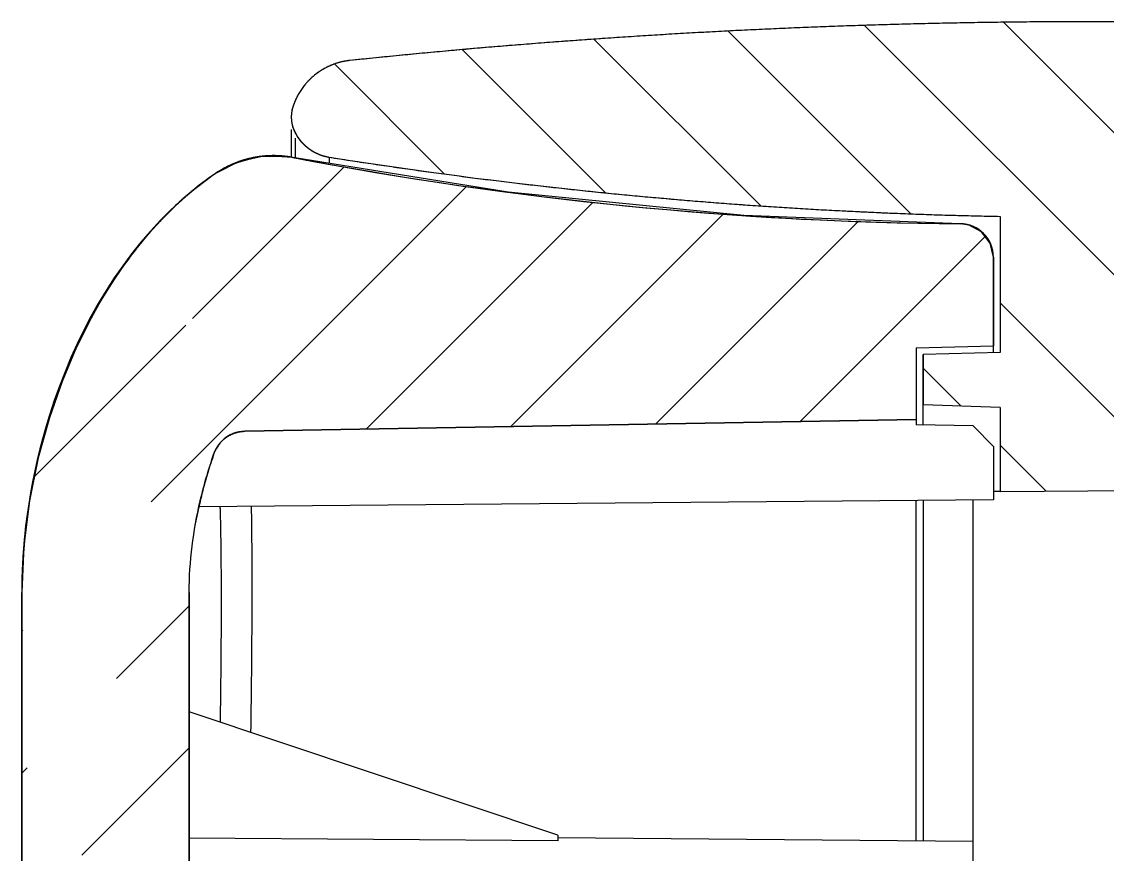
# Model space of a CAD drawing. Header units: millimetres. Extents: x 2741 to 3169, y 1046 to 1343.
# Drawn here: x 2886.44 to 2902.64, y 1306.76 to 1319.2 of the extents above; entities that cross this region are included whole.
import ezdxf

# ---------------------------------------------------------------- set-up
doc = ezdxf.new("R2010")
doc.units = ezdxf.units.MM

msp = doc.modelspace()

# ---------------------------------------------------------------- hatches: boundary and pattern name
at = {"linetype": 'Continuous'}
h = msp.add_hatch(dxfattribs=at)
h.set_pattern_fill('A', color=2, scale=1.5, angle=-45, style=0, pattern_type=0)
h.set_pattern_definition([(315, (2424.193408006936, 996.3432169363153), (1.0606601718, 1.0606601718), [])])
edge = h.paths.add_edge_path()
edge.add_arc((2902.437962071936, 1090.103004821915), 73.010627407, 91.0987279519, 98.990471674)
edge.add_line((2901.037965399536, 1163.100208355215), (2901.037965399536, 1165.130992855915))
edge.add_line((2899.887965399537, 1165.161107228015), (2901.037965399537, 1165.130992855915))
edge.add_line((2899.887965399537, 1165.161107228015), (2899.887965399537, 1167.206233679615))
edge.add_line((2900.637965399537, 1167.212778830215), (2899.887965399537, 1167.206233679615))
edge.add_line((2900.637965399537, 1171.869238992815), (2900.637965399537, 1167.212778830215))
edge.add_line((2900.637965399537, 1171.869238992815), (2900.937862597037, 1172.177092077315))
edge.add_line((2900.937862597037, 1172.177092077315), (2901.637965399537, 1172.195424914416))
edge.add_line((2901.637965399537, 1173.157023771515), (2901.637965399537, 1172.195424914416))
edge.add_line((2901.637965399537, 1173.157023771515), (2903.837965399537, 1173.195424914416))
edge.add_line((2903.837965399537, 1166.211905090215), (2903.837965399537, 1173.195424914416))
edge.add_line((2902.837965399537, 1166.194450008015), (2903.837965399537, 1166.211905090215))
edge.add_line((2902.837965399537, 1165.042404435915), (2902.837965399537, 1166.194450008015))
edge.add_line((2903.837965399537, 1165.016218488215), (2902.837965399537, 1165.042404435915))
edge.add_line((2903.837965399537, 1163.100208225715), (2903.837965399537, 1165.016218488215))
edge.add_arc((2902.437961944237, 1090.103003959315), 73.01062827, 81.009523217, 88.90126673719999)
edge.add_arc((2913.737965332037, 1161.525247634115), 0.7000000373, 27.6804318122, 81.0095208338)
edge.add_arc((2913.915078294437, 1161.618156884115), 0.4999993675, 342.5977328361, 387.68043035)
edge.add_arc((2913.437965270236, 1161.767695535715), 1.0000000743, 275.9748459524001, 342.5977459795)
edge.add_arc((2902.437965419836, 1266.869634729315), 106.6760031575, 269.9999999891, 275.9748408434)
edge.add_arc((2902.437968871737, 1266.869635037215), 106.6760034403, 264.0251572717, 270.0000003237)
edge.add_arc((2891.437965530037, 1161.767695876115), 1.0000000753, 197.3846588673, 264.0251521201)
edge.add_arc((2890.960839743736, 1161.618315436315), 0.4999823211, 152.2812083308, 197.3848154401)
edge.add_arc((2891.137965491237, 1161.525246853615), 0.7000000653, 98.9904755996, 152.2811092378)
edge = h.paths.add_edge_path()
edge.add_line((2903.837965399537, 1176.195424914415), (2903.837965399537, 1178.389568706615))
edge.add_line((2901.637965399537, 1176.233826057215), (2903.837965399537, 1176.195424914415))
edge.add_line((2901.637965399537, 1177.195424914415), (2901.637965399537, 1176.233826057215))
edge.add_line((2900.937862597037, 1177.213757751515), (2901.637965399537, 1177.195424914416))
edge.add_line((2900.637965399537, 1177.521610836015), (2900.937862597037, 1177.213757751515))
edge.add_line((2900.637965399537, 1178.445424914415), (2900.637965399537, 1177.521610836015))
edge.add_line((2900.637965399537, 1178.445424914415), (2903.837965399537, 1178.389568706615))
edge = h.paths.add_edge_path()
edge.add_line((2903.837965399537, 1316.288849585815), (2903.837965399537, 1314.372841334015))
edge.add_line((2902.837965399537, 1314.346655412415), (2903.837965399537, 1314.372841334015))
edge.add_line((2902.837965399537, 1314.346655412415), (2902.837965399537, 1313.194610985515))
edge.add_line((2903.837965399537, 1313.177155920615), (2902.837965399537, 1313.194610985515))
edge.add_line((2903.837965399537, 1313.177155920615), (2903.837965399537, 1312.204209144315))
edge.add_line((2901.037965399536, 1312.179773914415), (2903.837965399537, 1312.204209144315))
edge.add_line((2901.037965399536, 1313.435266712615), (2901.037965399536, 1312.179773914415))
edge.add_line((2901.037965399536, 1313.435266712615), (2899.887965399536, 1313.475425597615))
edge.add_line((2899.887965399537, 1314.228009959815), (2899.887965399537, 1313.475425597615))
edge.add_line((2901.037965399536, 1314.258123769615), (2899.887965399536, 1314.228009959815))
edge.add_line((2901.037965399536, 1316.288849585815), (2901.037965399536, 1314.258123769615))
edge.add_spline(control_points=[(2891.028576185637, 1317.172409835615), (2894.342099532137, 1316.648163938315), (2897.683843662837, 1316.353177679315), (2901.037965399536, 1316.288849585815)], knot_values=[0, 0, 0, 0, 1, 1, 1, 1], weights=[1, 0.9984196697, 0.9984196697, 1], degree=3, periodic=0)
edge.add_spline(control_points=[(2890.518071643637, 1317.538645703515), (2890.622779733036, 1317.339029944316), (2890.805934264236, 1317.207634917615), (2891.028576193937, 1317.172409834115)], knot_values=[0, 0, 0, 0, 1, 1, 1, 1], weights=[1, 0.9290962243, 0.9290962243, 1], degree=3, periodic=0)
edge.add_spline(control_points=[(2890.483740396337, 1317.920450663315), (2890.443471274536, 1317.791974811215), (2890.455529134136, 1317.657876881415), (2890.518071656337, 1317.538645678915)], knot_values=[0, 0, 0, 0, 1, 1, 1, 1], weights=[1, 0.9490700442, 0.9490700442, 1], degree=3, periodic=0)
edge.add_spline(control_points=[(2891.333873649236, 1318.615928671915), (2890.924948578936, 1318.573130452815), (2890.606713679837, 1318.312788466915), (2890.483740388836, 1317.920450640115)], knot_values=[0, 0, 0, 0, 1, 1, 1, 1], weights=[1, 0.8904672437000001, 0.8904672437000001, 1], degree=3, periodic=0)
edge.add_spline(control_points=[(2902.437965399537, 1319.195424914415), (2898.728203441136, 1319.195424914414), (2895.023483045635, 1319.002084333315), (2891.333873636437, 1318.615928670615)], knot_values=[0, 0, 0, 0, 1, 1, 1, 1], weights=[1, 0.9990940006, 0.9990940006, 1], degree=3, periodic=0)
edge.add_spline(control_points=[(2913.542057162636, 1318.615928670615), (2909.852447753436, 1319.002084333315), (2906.147727357936, 1319.195424914414), (2902.437965399537, 1319.195424914415)], knot_values=[0, 0, 0, 0, 1, 1, 1, 1], weights=[1, 0.9990940006, 0.9990940006, 1], degree=3, periodic=0)
edge.add_spline(control_points=[(2914.392190408337, 1317.920450646215), (2914.269217116536, 1318.312788466615), (2913.950982222235, 1318.573130449115), (2913.542057158137, 1318.615928671115)], knot_values=[0, 0, 0, 0, 1, 1, 1, 1], weights=[1, 0.8904672464, 0.8904672464, 1], degree=3, periodic=0)
edge.add_spline(control_points=[(2914.357859142737, 1317.538645679115), (2914.420401665036, 1317.657876881615), (2914.432459524736, 1317.791974811315), (2914.392190403037, 1317.920450663415)], knot_values=[0, 0, 0, 0, 1, 1, 1, 1], weights=[1, 0.9490700442, 0.9490700442, 1], degree=3, periodic=0)
edge.add_spline(control_points=[(2913.847354588137, 1317.172409831415), (2914.069996520736, 1317.207634909815), (2914.253151056337, 1317.339029933915), (2914.357859150037, 1317.538645693315)], knot_values=[0, 0, 0, 0, 1, 1, 1, 1], weights=[1, 0.9290962231000001, 0.9290962231000001, 1], degree=3, periodic=0)
edge.add_spline(control_points=[(2903.837965399537, 1316.288849585815), (2907.192087136837, 1316.353177679315), (2910.533831268036, 1316.648163938415), (2913.847354615037, 1317.172409835815)], knot_values=[0, 0, 0, 0, 1, 1, 1, 1], weights=[1, 0.9984196697, 0.9984196697, 1], degree=3, periodic=0)
h = msp.add_hatch(dxfattribs=at)
h.set_pattern_fill('DEFAULT__4', color=2, scale=1.5, angle=45, style=0, pattern_type=0)
h.set_pattern_definition([(45, (2422.072087663337, 996.3432169363153), (-1.0606601718, 1.0606601718), [])])
edge = h.paths.add_edge_path()
edge.add_line((2900.937965399537, 1163.711411197515), (2900.937965399537, 1165.033575306215))
edge.add_arc((2900.437965914236, 1163.711411692515), 0.4999994853, 270.5125514008, 359.9999432674001)
edge.add_arc((2900.943359383737, 1107.613083427215), 55.60059446819999, 90.5161999461, 100.842686784)
edge.add_arc((2890.195258453236, 1163.728938192615), 1.5353050246, 235.6138612951, 280.8461168296)
edge.add_spline(control_points=[(2886.437965399537, 1168.736681877015), (2886.437965399537, 1168.434730315715), (2886.473437721537, 1167.836677841115), (2886.616909978137, 1166.954837014215), (2886.843040093636, 1166.095031662815), (2887.150818234837, 1165.260474274115), (2887.546571997237, 1164.455073783715), (2888.032720263036, 1163.701007330115), (2888.624497826636, 1163.013190652115), (2889.080561887937, 1162.631379139115), (2889.328168263937, 1162.461927474915)], knot_values=[0, 0, 0, 0, 0.125, 0.25, 0.375, 0.5, 0.625, 0.75, 0.875, 1, 1, 1, 1], degree=3, periodic=0)
edge.add_line((2886.437965399537, 1168.736681877015), (2886.437965399537, 1179.248855273015))
edge.add_spline(control_points=[(2886.503976200637, 1182.715424181915), (2886.503976200637, 1182.501706115615), (2886.499084417937, 1182.097161915615), (2886.484898322837, 1181.569207876415), (2886.469829578637, 1181.089500357215), (2886.456482156736, 1180.634977829515), (2886.445940324937, 1180.177268546815), (2886.439373840336, 1179.713474369215), (2886.437965399537, 1179.403986129615), (2886.437965399537, 1179.248855273015)], knot_values=[0, 0, 0, 0, 0.1428571429, 0.2857142857, 0.4285714286, 0.5714285714, 0.7142857143000001, 0.8571428570999999, 1, 1, 1, 1], degree=3, periodic=0)
edge.add_line((2886.503976200637, 1186.225424914415), (2886.503976200637, 1182.715424181915))
edge.add_line((2889.976177941136, 1186.225424914415), (2886.503976200636, 1186.225424914415))
edge.add_line((2889.976177941136, 1182.715424181915), (2889.976177941136, 1186.225424914415))
edge.add_spline(control_points=[(2889.187875223937, 1179.665396958715), (2889.316766548036, 1179.836585572315), (2889.532654385237, 1180.204070382115), (2889.759248799136, 1180.829721176615), (2889.893432891136, 1181.465625937915), (2889.963049295337, 1182.104748154315), (2889.976177941136, 1182.513649760715), (2889.976177941136, 1182.715424181915)], knot_values=[0, 0, 0, 0, 0.2, 0.4, 0.6, 0.8, 1, 1, 1, 1], degree=3, periodic=0)
edge.add_spline(control_points=[(2888.952342512836, 1178.884355496415), (2888.959064505436, 1178.963285294415), (2888.977574586437, 1179.114709720615), (2889.024002032237, 1179.325260986315), (2889.090334875837, 1179.510099556115), (2889.151564729736, 1179.617236207315), (2889.187843758336, 1179.665420649915)], knot_values=[0, 0, 0, 0, 0.25, 0.5, 0.75, 1, 1, 1, 1], degree=3, periodic=0)
edge.add_line((2888.952342512836, 1178.884355496415), (2894.437965399537, 1177.048891754015))
edge.add_line((2894.437965399537, 1177.008258362515), (2894.437965399537, 1177.048891754015))
edge.add_line((2901.637965399537, 1176.945424914415), (2894.437965399537, 1177.008258362515))
edge.add_line((2901.637965399537, 1175.695424914415), (2901.637965399537, 1176.945424914415))
edge.add_line((2888.437965399537, 1175.580230259515), (2901.637965399536, 1175.695424914415))
edge.add_line((2888.437965399537, 1173.810619569215), (2888.437965399537, 1175.580230259515))
edge.add_line((2888.437965399537, 1173.810619569215), (2901.637965399536, 1173.695424914415))
edge.add_line((2901.637965399537, 1172.445424914415), (2901.637965399537, 1173.695424914415))
edge.add_line((2901.637965399537, 1172.445424914415), (2894.437965399537, 1172.382591466315))
edge.add_line((2894.437965399537, 1172.341958074815), (2894.437965399537, 1172.382591466315))
edge.add_line((2888.937965399537, 1170.501683817515), (2894.437965399537, 1172.341958074815))
edge.add_line((2888.937965399537, 1168.736681877015), (2888.937965399537, 1170.501683817515))
edge.add_spline(control_points=[(2889.310715272136, 1166.642518500715), (2889.270234197037, 1166.757530829515), (2889.196375752736, 1166.987721192415), (2889.105764799936, 1167.331507141315), (2889.033978880536, 1167.678113110115), (2888.980570228737, 1168.028700665515), (2888.946453762836, 1168.382239172315), (2888.937965399537, 1168.618374859715), (2888.937965399537, 1168.736681877015)], knot_values=[0, 0, 0, 0, 0.1666666667, 0.3333333333, 0.5, 0.6666666667, 0.8333333333, 1, 1, 1, 1], degree=3, periodic=0)
edge.add_arc((2889.782387639837, 1166.808545916115), 0.500039914, 199.3919325354, 269.0009164795999)
edge.add_line((2899.787965399536, 1166.133779188115), (2889.773668737436, 1166.308582032315))
edge.add_line((2899.787965399536, 1165.063689688415), (2899.787965399536, 1166.133779188115))
edge.add_line((2900.937965399537, 1165.033575306215), (2899.787965399536, 1165.063689688415))
edge = h.paths.add_edge_path()
edge.add_line((2886.753627706137, 1186.225424914415), (2886.503976200637, 1186.225424914415))
edge.add_line((2887.096186670637, 1186.225424914415), (2886.753627706137, 1186.225424914415))
edge.add_line((2887.096186670637, 1186.225424914415), (2887.548432590836, 1186.225424914415))
edge.add_line((2887.737965399537, 1186.225424914415), (2887.548432590836, 1186.225424914415))
edge.add_line((2890.237965399537, 1186.225424914415), (2887.737965399537, 1186.225424914415))
edge.add_line((2890.237965399537, 1186.225424914415), (2889.976177941136, 1186.225424914415))
edge.add_line((2889.976177941136, 1186.225424914415), (2886.503976200636, 1186.225424914415))
edge = h.paths.add_edge_path()
edge.add_line((2900.937965399537, 1315.677662498915), (2900.937965399537, 1314.355539456715))
edge.add_line((2899.787965399536, 1314.325425646915), (2900.937965399537, 1314.355539456715))
edge.add_line((2899.787965399536, 1314.325425646915), (2899.787965399536, 1313.255352322215))
edge.add_line((2889.770049073236, 1313.080488942315), (2899.787965399536, 1313.255352322215))
edge.add_spline(control_points=[(2889.307097081336, 1312.746455661615), (2889.378785981032, 1312.950289378515), (2889.554009442435, 1313.076718097715), (2889.770049399837, 1313.080488948115)], knot_values=[0, 0, 0, 0, 1, 1, 1, 1], weights=[1, 0.8806893679000001, 0.8806893679000001, 1], degree=3, periodic=0)
edge.add_spline(control_points=[(2888.937965399537, 1310.675426078715), (2888.937965437236, 1311.089976692115), (2889.019191732237, 1311.804906376715), (2889.226376429036, 1312.516941778215), (2889.307097032537, 1312.746455523115)], knot_values=[0, 0, 0, 0, 0.6676691881, 1, 1, 1, 1], degree=3, periodic=0)
edge.add_line((2888.937965399537, 1310.675425646915), (2888.937965399537, 1302.675425646915))
edge.add_spline(control_points=[(2889.187966701137, 1301.922802755915), (2889.161810333536, 1301.942996591115), (2889.114763594737, 1301.988545698315), (2889.039736494837, 1302.096734941415), (2888.977958898837, 1302.257350696915), (2888.943059574537, 1302.469365169315), (2888.937965408937, 1302.609337291015), (2888.937965399537, 1302.675425283115)], knot_values=[0, 0, 0, 0, 0.1250018717, 0.2500016698, 0.5000012661, 0.7500008624, 1, 1, 1, 1], degree=3, periodic=0)
edge.add_spline(control_points=[(2890.237965399537, 1299.785632733515), (2890.237965399539, 1300.637557377116), (2889.862301942438, 1301.402183145316), (2889.187965399537, 1301.922803760915)], knot_values=[0, 0, 0, 0, 1, 1, 1, 1], weights=[1, 0.9316849786, 0.9316849786, 1], degree=3, periodic=0)
edge.add_line((2890.237965399537, 1299.785632733515), (2890.237965399537, 1186.225424914415))
edge.add_line((2890.237965399537, 1186.225424914415), (2887.737965399537, 1186.225424914415))
edge.add_line((2887.737965399537, 1299.785632733515), (2887.737965399537, 1186.225424914415))
edge.add_spline(control_points=[(2887.737965399537, 1299.785632733515), (2887.737965399536, 1299.897982818916), (2887.660628704234, 1299.979478691315), (2887.548432590836, 1299.985358640515)], knot_values=[0, 0, 0, 0, 1, 1, 1, 1], weights=[1, 0.8169162473, 0.8169162473, 1], degree=3, periodic=0)
edge.add_line((2887.096186670637, 1300.009059844915), (2887.548432590836, 1299.985358640515))
edge.add_spline(control_points=[(2886.753627176637, 1300.196788832615), (2886.834693525835, 1300.083359565716), (2886.956957752435, 1300.016356502515), (2887.096186737537, 1300.009059841315)], knot_values=[0, 0, 0, 0, 1, 1, 1, 1], weights=[1, 0.9339323818, 0.9339323818, 1], degree=3, periodic=0)
edge.add_spline(control_points=[(2886.437965399537, 1302.175425647015), (2886.437965399537, 1301.183891883015), (2886.510093973537, 1300.537558183715), (2886.753617356937, 1300.196802572915)], knot_values=[0, 0, 0, 0, 1, 1, 1, 1], degree=3, periodic=0)
edge.add_line((2886.437965399537, 1310.675425646915), (2886.437965399537, 1302.175425646915))
edge.add_spline(control_points=[(2889.331324318136, 1316.929499995915), (2887.459349979636, 1315.655898148115), (2886.437964814736, 1312.932648859215), (2886.437965399537, 1310.675423708215)], knot_values=[0, 0, 0, 0, 1, 1, 1, 1], degree=3, periodic=0)
edge.add_spline(control_points=[(2890.483830900037, 1317.168000391415), (2890.077857946037, 1317.245779804415), (2889.673077915037, 1317.162013445015), (2889.331318666237, 1316.929496150415)], knot_values=[0, 0, 0, 0, 1, 1, 1, 1], weights=[1, 0.9490852195999999, 0.9490852195999999, 1], degree=3, periodic=0)
edge.add_arc((2900.943353630937, 1371.779515483315), 55.6041293103, 259.1576722178, 269.4838383883)
edge.add_spline(control_points=[(2900.937965399537, 1315.677661563915), (2900.937965943337, 1315.968482391515), (2900.733246413336, 1316.175041506015), (2900.442437217137, 1316.177642501415)], knot_values=[0, 0, 0, 0, 1, 1, 1, 1], weights=[1, 0.806840758, 0.806840758, 1], degree=3, periodic=0)

# ---------------------------------------------------------------- linework, layer by layer
at = {"color": 7, "linetype": 'Continuous'}
for p, q in [((2890.460852088536, 1317.585035690015), (2890.460853353837, 1317.527728677215)), ((2890.460853353837, 1317.527728677215), (2890.460852390237, 1317.169343902515)), ((2890.518104912537, 1317.454459283915), (2890.518068702237, 1317.162502676615)), ((2889.670611136537, 1317.104793992115), (2889.328409710236, 1316.929099133515)), ((2889.577455430936, 1317.066187336415), (2889.330655462436, 1316.929509929615)), ((2889.979650663837, 1317.180619507815), (2889.577455430936, 1317.066187336415)), ((2890.073476291836, 1317.192381556615), (2889.670611136537, 1317.104793992115)), ((2890.377175509337, 1317.184926497315), (2889.979650663837, 1317.180619507815)), ((2890.484267687737, 1317.169790018115), (2890.073476291836, 1317.192381556615)), ((2890.323029290237, 1317.190101864815), (2890.218592562537, 1317.195289037715)), ((2890.483910519037, 1317.168344326715), (2890.377175509337, 1317.184926497315)), ((2890.438583614837, 1317.175965421315), (2890.432791865736, 1317.176884461015)), ((2890.445025066237, 1317.174916628215), (2890.438583614837, 1317.175965421315)), ((2890.469395430437, 1317.170693564415), (2890.456948976537, 1317.172900895415)), ((2890.483964954737, 1317.167975083815), (2890.466665619037, 1317.171177686015)), ((2890.483901345437, 1317.168347069015), (2890.483541885137, 1317.168061897615)), ((2890.483542850437, 1317.167621048715), (2890.483606828036, 1317.167503394515)), ((2890.483680412437, 1317.168010744415), (2890.483578102437, 1317.168047278715)), ((2890.483590598737, 1317.168014441415), (2890.483660512336, 1317.167946332215)), ((2890.483613150337, 1317.167501980115), (2890.484092058037, 1317.167913904215)), ((2890.483636070137, 1317.168042671715), (2890.483813607137, 1317.168003336815)), ((2890.483660512336, 1317.167946332215), (2890.483775705336, 1317.167913974715)), ((2890.483702066537, 1317.168007924015), (2890.483675039437, 1317.167942251615)), ((2890.483778884837, 1317.167913360115), (2890.484197593436, 1317.167941507315)), ((2890.483901557737, 1317.167986644315), (2890.483831179637, 1317.168000338215)), ((2890.483846961336, 1317.168352478615), (2890.484563182436, 1317.169146291215)), ((2893.696548799036, 1316.649978024315), (2890.483903084737, 1317.168346735815)), ((2890.484105551737, 1317.167972300515), (2890.483904289937, 1317.168346494015)), ((2890.484198027837, 1317.167957688315), (2890.484007451436, 1317.167972036315)), ((2893.696553988837, 1316.651464972115), (2890.484267566836, 1317.169790027915)), ((2891.028576158536, 1317.081962000415), (2891.028576129736, 1317.080536740815)), ((2891.028576208636, 1317.171891830115), (2891.028576158536, 1317.081962000415)), ((2889.331318265937, 1316.929495878615), (2889.249877086536, 1316.873013239715)), ((2889.330770287836, 1316.929350087715), (2889.331356987137, 1316.929515442415)), ((2889.332228753936, 1316.929782109415), (2889.331365368037, 1316.929519661715)), ((2889.331628595236, 1316.929541503315), (2889.332378246137, 1316.929809982015)), ((2889.254594999737, 1316.876151462815), (2888.962756515837, 1316.651394974915)), ((2889.249877086536, 1316.873013239715), (2888.970238106637, 1316.657791224415)), ((2888.970238106637, 1316.657791224415), (2888.695262630837, 1316.412462492115)), ((2897.215858975936, 1316.300794157015), (2893.696548799036, 1316.649978024315)), ((2897.215864759336, 1316.302264241215), (2893.696553988837, 1316.651464972115)), ((2888.715640713637, 1316.432005806915), (2888.486737467137, 1316.201995302315)), ((2888.541102300037, 1316.259361734215), (2888.514541664437, 1316.231624204115)), ((2888.585847170536, 1316.305200715115), (2888.563143146836, 1316.282072514815)), ((2900.442438443336, 1316.177987327615), (2897.215858975936, 1316.300794157015)), ((2900.442438763237, 1316.179451766915), (2897.215864759336, 1316.302264241215)), ((2901.037965399536, 1316.288849585815), (2901.037965399536, 1314.258123769615)), ((2901.037965399536, 1316.288849585815), (2901.037965399536, 1314.258123769615)), ((2888.486737467137, 1316.201995302315), (2888.289806278537, 1315.981284407815)), ((2888.499016069937, 1316.215279466015), (2888.464399018937, 1316.178336013715)), ((2888.519736378436, 1316.237100933215), (2888.498399781437, 1316.214616631015)), ((2900.442438394737, 1316.177642490815), (2900.442438283037, 1316.177126818115)), ((2900.442438393236, 1316.177642860915), (2900.442438461836, 1316.177987159915)), ((2900.442438655436, 1316.179451745415), (2900.442438463636, 1316.177987326915)), ((2900.576362939037, 1316.158474148315), (2900.442438462737, 1316.177989655815)), ((2900.768673159537, 1316.053019495315), (2900.576362939037, 1316.158474148315)), ((2888.289806278537, 1315.981284407815), (2888.147467820536, 1315.807181651015)), ((2900.891314145536, 1315.888553633315), (2900.760054741237, 1316.060100387915)), ((2900.895396921137, 1315.879891802115), (2900.768673159537, 1316.053019495315)), ((2888.147467820536, 1315.807181651015), (2888.075035122737, 1315.713414388815)), ((2900.937965399537, 1315.677662934915), (2900.891314145536, 1315.888553633315)), ((2900.937965321237, 1315.678289287815), (2900.895396921137, 1315.879891802115)), ((2888.002017677837, 1315.615315094415), (2887.980619013337, 1315.585812969415)), ((2888.035263921036, 1315.660486496415), (2888.002017677837, 1315.615315094415)), ((2888.072465732537, 1315.710039069315), (2888.035263921036, 1315.660486496415)), ((2888.091005040736, 1315.734393520215), (2888.066517621236, 1315.702162532515)), ((2900.937965399537, 1315.677667201015), (2900.934312329937, 1315.737997433315)), ((2900.937965321237, 1315.678289287815), (2900.937965385036, 1315.677663000315)), ((2900.937965399537, 1314.257267847215), (2900.937965399537, 1315.679446949315)), ((2900.937965399537, 1315.677662498915), (2900.937965399537, 1314.355539456715)), ((2887.902056633136, 1315.474515192615), (2887.875563761137, 1315.435899998215)), ((2887.958422158137, 1315.554853252715), (2887.927830657136, 1315.511573603515)), ((2887.980619013337, 1315.585812969415), (2887.958422158137, 1315.554853252715)), ((2899.787965399536, 1314.325425646915), (2900.937965399537, 1314.355539456715)), ((2899.787965399536, 1314.325408728615), (2900.937965399537, 1314.355522528515)), ((2899.787965399536, 1314.324934829815), (2900.937965399537, 1314.355048316215)), ((2899.787965399536, 1314.325425646915), (2899.787965399536, 1313.175425597215)), ((2899.787965399536, 1314.325425646915), (2899.787965399536, 1313.255352322215)), ((2887.240975028737, 1314.302146673315), (2887.040326487237, 1313.824710918615)), ((2901.037965399536, 1314.258123769615), (2899.887965399537, 1314.228009959815)), ((2901.037965399536, 1314.258123769615), (2899.887965399537, 1314.228009959815)), ((2899.887965399537, 1313.175425597215), (2899.887965399537, 1314.228009959815)), ((2899.887965399537, 1314.228009959815), (2899.887965399537, 1313.475425597615)), ((2901.037965399536, 1313.435266712615), (2899.887965399537, 1313.475425597615)), ((2901.037965399536, 1313.435266712615), (2899.887965399537, 1313.475425597615)), ((2901.037965399536, 1313.435266712615), (2901.037965399536, 1312.179773914415)), ((2901.037965399536, 1313.435266712615), (2901.037965399536, 1312.179773914415)), ((2899.787965399536, 1313.255352308115), (2889.770047977537, 1313.080488911415)), ((2889.770049073236, 1313.080488942315), (2899.787965399536, 1313.255352322215)), ((2900.638011091036, 1313.160587994515), (2899.787965399536, 1313.175425597215)), ((2900.937965399537, 1312.855352272515), (2900.638011091036, 1313.160587994515)), ((2900.937965399537, 1312.855352272515), (2900.937965399537, 1312.055352308515)), ((2886.685198893137, 1312.684332749415), (2886.554380308336, 1312.042129404815)), ((2901.037965399536, 1312.179773914415), (2903.837965399537, 1312.204209144315)), ((2901.037965399536, 1312.179773914415), (2903.837965399537, 1312.204209144315)), ((2900.937965399537, 1312.055352308515), (2889.082059558037, 1311.951887385615)), ((2899.787965399536, 1306.961569619815), (2899.787965399536, 1312.045316410515)), ((2899.887965399537, 1312.046189097315), (2899.887965399537, 1306.960696933015)), ((2900.637965399537, 1274.569234337315), (2900.637965399537, 1312.052734248115)), ((2901.037965399536, 1312.179773838815), (2900.936887287037, 1312.178891743315)), ((2889.027889539836, 1311.672835607015), (2889.086347011337, 1311.950986314115)), ((2886.505543582236, 1311.713410918015), (2886.477085474737, 1311.461715936815)), ((2886.488473167537, 1311.558937790515), (2886.482577385137, 1311.513068581015)), ((2886.482577385137, 1311.513068581015), (2886.447856818937, 1311.065713393415)), ((2886.442586326737, 1310.944547080615), (2886.437965406937, 1310.679790426015)), ((2886.447856818937, 1311.065713393415), (2886.438004207137, 1310.700348717015)), ((2886.437965399537, 1175.215424181915), (2886.437965399537, 1310.675425646915)), ((2886.437965399537, 1310.675425646915), (2886.437965399537, 1302.175425646915)), ((2886.437965399537, 1310.675425646915), (2886.437965399537, 1302.175425646915)), ((2886.437965399537, 1310.675376897315), (2886.437965523637, 1310.673619352015)), ((2886.437965408137, 1310.675188592515), (2886.437965399537, 1310.675376897315)), ((2886.437965523637, 1310.673619352015), (2886.437965399537, 1310.674876529915)), ((2888.937965399537, 1308.889166011215), (2888.937965399537, 1310.675425646915)), ((2888.937965399537, 1302.310934165415), (2888.937965399537, 1310.675425646915)), ((2888.937965399537, 1310.675425646915), (2888.937965399537, 1302.675425646915)), ((2894.437965399537, 1307.048891754015), (2888.937965399537, 1308.889166011215)), ((2894.437965399537, 1307.048891754015), (2894.437965399537, 1306.963660472115)), ((2894.437965399537, 1306.963660472115), (2888.937965399537, 1307.002701242415)), ((2900.637965399537, 1306.954151782215), (2894.437965399537, 1307.008258362515))]:
    msp.add_line(p, q, dxfattribs=at)
for points in [[(2889.803119476936, 1317.144703210015), (2889.510731854937, 1317.034714602615), (2889.330770458937, 1316.929350100015)], [(2890.218592562537, 1317.195289037715), (2890.048556982137, 1317.188505038915), (2889.803119476936, 1317.144703210015)], [(2890.461383071637, 1317.172114525615), (2890.432572653237, 1317.176935573115), (2890.388591787037, 1317.183182189715), (2890.323029290237, 1317.190101864815)], [(2889.330668759337, 1316.929517298315), (2889.141996070236, 1316.794048565915), (2888.969862053237, 1316.657683481515), (2888.822440124136, 1316.530576830315), (2888.705320732837, 1316.422400941715)], [(2889.328408635336, 1316.929098403915), (2889.293615497536, 1316.905065954715), (2889.257894488237, 1316.879903845815), (2889.222737756937, 1316.854649935415), (2889.188142013737, 1316.829319416915), (2889.154103934837, 1316.803927283415), (2889.120620171437, 1316.778488333215), (2889.087687279437, 1316.753017113915), (2889.055300958037, 1316.727527311815), (2889.023457907337, 1316.702033194015), (2888.992155161437, 1316.676549129315), (2888.961389735537, 1316.651089315715)], [(2889.330661503337, 1316.929512329415), (2889.330524327637, 1316.929305433715), (2889.330733945536, 1316.929324783015)], [(2888.961389735537, 1316.651089315715), (2888.931158642436, 1316.625667792715), (2888.901458908037, 1316.600298453515), (2888.872287588737, 1316.574995060415), (2888.843641790536, 1316.549771261715), (2888.815518691137, 1316.524640614315), (2888.787915567237, 1316.499616610915), (2888.760829828936, 1316.474712716215), (2888.734259064936, 1316.449942415715), (2888.708201101836, 1316.425319280815), (2888.682654086836, 1316.400857059915)], [(2888.695262630837, 1316.412462492115), (2888.467045793137, 1316.180802165815), (2888.296981240836, 1315.989635532715), (2888.185882379837, 1315.855375646315), (2888.123448947037, 1315.776444348015)], [(2888.705320732837, 1316.422400941715), (2888.619900969637, 1316.339279969915), (2888.566135321337, 1316.285064000315), (2888.535112289337, 1316.253098456115)], [(2888.657618771636, 1316.376571924915), (2888.633117205136, 1316.352501107515), (2888.609182511037, 1316.328693959715)], [(2888.464399018937, 1316.178336013715), (2888.431271372337, 1316.142377786215), (2888.362277778337, 1316.065498586215)], [(2900.760054741237, 1316.060100387915), (2900.568676156036, 1316.160275237315), (2900.442438394136, 1316.177642860815)], [(2888.362277778337, 1316.065498586215), (2888.271344882737, 1315.959908833215), (2888.176011637437, 1315.843736738215)], [(2888.176011637437, 1315.843736738215), (2888.077249769537, 1315.717119501415), (2887.976751323336, 1315.581286354715)], [(2887.976751323336, 1315.581286354715), (2887.876650851937, 1315.438461692615), (2887.778927395736, 1315.291196504415), (2887.683927858036, 1315.139980039915)], [(2887.895491170137, 1315.465030218615), (2887.831806908837, 1315.370915195715), (2887.714808152537, 1315.188980203015)], [(2887.811054329837, 1315.339469124815), (2887.741526532836, 1315.231541994115), (2887.620776794937, 1315.033469339715)], [(2887.683927858036, 1315.139980039915), (2887.591216731736, 1314.984045257715), (2887.500750294137, 1314.823141555915), (2887.412515735737, 1314.657006545615), (2887.326532474337, 1314.485368649115), (2887.242853543037, 1314.307949383815), (2887.161567393936, 1314.124465916315), (2887.082836615037, 1313.934724901615), (2887.006940023136, 1313.738764661415), (2886.934178916237, 1313.536668688815), (2886.864863921537, 1313.328532566415), (2886.799317774336, 1313.114465598315), (2886.737878503437, 1312.894593432215), (2886.680914016137, 1312.669107971715), (2886.628792334737, 1312.438143485415), (2886.581898361337, 1312.201791268615)], [(2887.620776794937, 1315.033469339715), (2887.443598974937, 1314.715190223215), (2887.240975028737, 1314.302146673315)], [(2887.040326487237, 1313.824710918615), (2886.851063589437, 1313.282706260715), (2886.685198893137, 1312.684332749415)], [(2886.581898361337, 1312.201791268615), (2886.540657633737, 1311.960165267815), (2886.505543582236, 1311.713410918015)], [(2886.554380308336, 1312.042129404815), (2886.468648046437, 1311.367372556415), (2886.437965399537, 1310.675745700515)], [(2886.477085474737, 1311.461715936815), (2886.455877109737, 1311.205323351815), (2886.442586326737, 1310.944547080615)]]:
    msp.add_lwpolyline(points, dxfattribs=at)
for centre, radius, start, end in [((2902.437965399537, 1212.519435984815), 106.6759889296, 84.02515832260646, 95.97484167739354), ((2891.437965399537, 1317.621360973115), 1, 95.97484094549029, 162.5970653750043), ((2890.960852897937, 1317.770905817815), 0.5, 162.5970639370039, 207.6791796721058), ((2891.137965399537, 1317.863809864215), 0.7, 207.6791765513036, 261.0095234458013), ((2890.197319933136, 1315.655732699015), 1.5405520811, 111.9090698739916, 124.2039404975011), ((2890.194940548037, 1315.660124914215), 1.5353, 79.15426113069248, 124.2295719031921), ((2890.193432397136, 1315.666031231515), 1.5295467813, 107.3737576112954, 111.917909228794), ((2900.916130223336, 1371.619990977615), 55.4423317324, 259.1542926573881, 259.7093003801949), ((2900.943353630937, 1371.779515483315), 55.6041293103, 259.157672217802, 269.4838383883008), ((2900.943508478937, 1371.782655949715), 55.60727104439999, 259.7114858130093, 269.4837079951911), ((2902.437965399537, 1389.286045299815), 73.0106196529, 261.0095248508891, 268.9012693196098), ((2892.466161088137, 1312.471706845015), 5.454287871699999, 134.3003862036964, 134.7406671384909), ((2900.437965399537, 1315.677662498915), 0.5, 359.9998928610999, 89.487560616212), ((2900.437965399537, 1315.679463559915), 0.5, 1.499796921153484e-09, 89.48739174968833), ((2893.128106736637, 1311.881418519715), 6.3419511886, 140.2842928882989, 143.2957461946989), ((2893.416923489737, 1311.665392139315), 6.7026273619, 143.9198094923075, 144.7330862178987), ((2893.331501871337, 1311.727570687115), 6.5969721597, 143.2802999413045, 143.9193410187949), ((2893.281213854937, 1311.764542441815), 6.534370704, 143.0517219255941, 143.2721628720928), ((2893.598244437536, 1311.538538527415), 6.923918827300001, 145.0369724783019, 146.5904911044038), ((2893.483800626037, 1311.617948190115), 6.7846240985, 144.7320502135019, 145.0327179114961), ((2894.542026291137, 1310.979797223215), 8.0213651036, 152.3794638959995, 153.4410112642029), ((2894.633153049137, 1310.933988632515), 8.1233575579, 153.439388207905, 153.7352184099048), ((2895.180279852536, 1310.682972488415), 8.725293905, 154.7593547208946, 161.4647864656984), ((2895.535189008637, 1310.556732595115), 9.101926855, 161.9609449576968, 162.1233822085984), ((2895.521035167636, 1310.561347771915), 9.0870395771, 161.6788245347003, 161.9609788094004), ((2895.502876740436, 1310.567359523715), 9.067911857999999, 161.4201369747018, 161.6788184181006), ((2889.778775276537, 1312.580565094815), 0.5, 90.99996257260645, 160.6230812437962), ((2889.778371229237, 1312.581123883715), 0.4993387161, 118.1036749061918, 133.5629439836924), ((2889.776099629237, 1312.585303221915), 0.494582058, 111.7703460987037, 118.0996183776981), ((2889.775120307536, 1312.584596633015), 0.4945819258, 133.5672967431989, 139.8680205561075), ((2895.593570881837, 1310.536649531515), 6.663558322, 160.6325321107021, 163.2117112709997), ((2895.579289719136, 1310.540029205815), 6.6489024586, 164.0946962731023, 165.7527742122977), ((2895.618632418237, 1310.528977371515), 6.689767697200001, 163.2107992634003, 164.0960072901), ((2895.469201418737, 1310.566918909815), 6.535573335800001, 166.7844652424018, 167.765557623798), ((2895.524481115237, 1310.553931349015), 6.592358206599999, 165.7526508525022, 166.7844143797996)]:
    msp.add_arc(centre, radius, start, end, dxfattribs=at)
for points, start_tangent, end_tangent in [([(2902.437965399537, 1319.195424914415), (2902.090476478037, 1319.194858953515), (2901.742963570637, 1319.193160896615), (2901.395432207637, 1319.190330509315), (2901.047887921336, 1319.186367593015), (2900.700336246236, 1319.181271985515), (2900.352782718036, 1319.175043560315), (2900.005232874237, 1319.167682227115), (2899.657692253137, 1319.159187931915), (2899.310166393936, 1319.149560656415), (2898.962660836236, 1319.138800418715), (2898.615181119837, 1319.126907273015), (2898.267732784337, 1319.113881309315), (2897.920321369037, 1319.099722654115), (2897.572952412637, 1319.084431469915), (2897.225631452437, 1319.068007955215), (2896.878364024937, 1319.050452344615), (2896.531155664637, 1319.031764909015), (2896.184011904436, 1319.011945955215), (2895.836938274836, 1318.990995825915), (2895.489940304137, 1318.968914900315), (2895.143023517637, 1318.945703593115), (2894.796193437637, 1318.921362355515), (2894.449455583137, 1318.895891674115), (2894.102815469436, 1318.869292071915), (2893.756278608037, 1318.841564107615), (2893.409850505936, 1318.812708375715), (2893.063536665937, 1318.782725506715), (2892.717342585836, 1318.751616166815), (2892.371273758336, 1318.719381057815), (2892.025335670837, 1318.686020917315), (2891.679533804936, 1318.651536518715), (2891.333873636437, 1318.615928670615)], (-1, 0), (-0.9945676974771277, -0.1040917630508994)), ([(2913.542057162636, 1318.615928670615), (2913.196396994137, 1318.651536518715), (2912.850595128236, 1318.686020917315), (2912.504657040737, 1318.719381057815), (2912.158588213237, 1318.751616166815), (2911.812394133136, 1318.782725506715), (2911.466080293137, 1318.812708375715), (2911.119652191036, 1318.841564107615), (2910.773115329637, 1318.869292071915), (2910.426475215937, 1318.895891674115), (2910.079737361436, 1318.921362355515), (2909.732907281436, 1318.945703593115), (2909.385990494937, 1318.968914900315), (2909.038992524237, 1318.990995825915), (2908.691918894637, 1319.011945955215), (2908.344775134437, 1319.031764909015), (2907.997566774136, 1319.050452344615), (2907.650299346637, 1319.068007955215), (2907.302978386437, 1319.084431469915), (2906.955609430036, 1319.099722654115), (2906.608198014736, 1319.113881309315), (2906.260749679237, 1319.126907273015), (2905.913269962837, 1319.138800418715), (2905.565764405137, 1319.149560656415), (2905.218238545936, 1319.159187931915), (2904.870697924837, 1319.167682227115), (2904.523148081037, 1319.175043560315), (2904.175594552937, 1319.181271985515), (2903.828042877737, 1319.186367593015), (2903.480498591437, 1319.190330509315), (2903.132967228436, 1319.193160896615), (2902.785454321036, 1319.194858953515), (2902.437965399537, 1319.195424914415)], (-0.9945676974771277, 0.1040917630508994), (-1, 0)), ([(2891.333873649236, 1318.615928671915), (2891.316777592437, 1318.613990569415), (2891.299632013837, 1318.611746693115), (2891.282444551337, 1318.609193583315), (2891.265223034037, 1318.606328015815), (2891.247975474037, 1318.603147013015), (2891.230710056936, 1318.599647854815), (2891.213435133036, 1318.595828088715), (2891.196159206437, 1318.591685539915), (2891.178890924336, 1318.587218320915), (2891.161639065637, 1318.582424840515), (2891.144412528336, 1318.577303812315), (2891.127220317237, 1318.571854262815), (2891.110071530336, 1318.566075538715), (2891.092975345136, 1318.559967313615), (2891.075941004136, 1318.553529593715), (2891.058977800336, 1318.546762723515), (2891.042095061637, 1318.539667390115), (2891.025302135837, 1318.532244626915), (2891.008608374437, 1318.524495816315), (2890.992023116537, 1318.516422691715), (2890.975555672636, 1318.508027339015), (2890.959215308436, 1318.499312196315), (2890.943011227636, 1318.490280053215), (2890.926952556137, 1318.480934049615), (2890.911048325037, 1318.471277672915), (2890.895307454336, 1318.461314754315), (2890.879738736537, 1318.451049464415), (2890.864350820636, 1318.440486308415), (2890.849152196737, 1318.429630119015), (2890.834151179737, 1318.418486049815), (2890.819355895037, 1318.407059567315), (2890.804774263437, 1318.395356441515), (2890.790413987237, 1318.383382736915), (2890.776282536837, 1318.371144801415), (2890.762387137437, 1318.358649255715), (2890.748734756837, 1318.345902980915), (2890.735332094036, 1318.332913106115), (2890.722185568236, 1318.319686995215), (2890.709301308837, 1318.306232233215), (2890.696685146037, 1318.292556612015), (2890.684342602437, 1318.278668115715), (2890.672278885736, 1318.264574905315), (2890.660498881537, 1318.250285303515), (2890.649007148037, 1318.235807779015), (2890.637807910737, 1318.221150930615), (2890.626905058937, 1318.206323471015), (2890.616302142137, 1318.191334210615), (2890.606002368337, 1318.176192041715), (2890.596008602437, 1318.160905921915), (2890.586323366137, 1318.145484858115), (2890.576948838337, 1318.129937890815), (2890.567886856536, 1318.114274078115), (2890.559138919336, 1318.098502480015), (2890.550706188737, 1318.082632143815), (2890.542589494937, 1318.066672088415), (2890.534789340037, 1318.050631290615), (2890.527305903737, 1318.034518670315), (2890.520139049437, 1318.018343077315), (2890.513288330336, 1318.002113278115), (2890.506752997237, 1317.985837943215), (2890.500532005537, 1317.969525635115), (2890.494624024437, 1317.953184796815), (2890.489027444737, 1317.936823741115), (2890.483740388836, 1317.920450640115)], (-0.9945676988070219, -0.1040917503441311), (-0.2990896669272938, -0.954225010748157)), ([(2890.483740396337, 1317.920450663315), (2890.481981156637, 1317.914717692715), (2890.480286958737, 1317.908950658615), (2890.478658631437, 1317.903150626415), (2890.477096981437, 1317.897318686015), (2890.475602792037, 1317.891455951615), (2890.474176822836, 1317.885563560415), (2890.472819808437, 1317.879642672715), (2890.471532458137, 1317.873694470715), (2890.470315454436, 1317.867720158215), (2890.469169453037, 1317.861720959615), (2890.468095081536, 1317.855698119415), (2890.467092939236, 1317.849652901315), (2890.466163595637, 1317.843586587215), (2890.465307590837, 1317.837500476715), (2890.464525433837, 1317.831395886215), (2890.463817602737, 1317.825274147715), (2890.463184543637, 1317.819136608115), (2890.462626670537, 1317.812984628315), (2890.462144364237, 1317.806819582115), (2890.461737972737, 1317.800642855515), (2890.461407809637, 1317.794455845115), (2890.461154154837, 1317.788259957915), (2890.460977253536, 1317.782056609315), (2890.460877316037, 1317.775847222915), (2890.460854517436, 1317.769633229015), (2890.460908997537, 1317.763416063615), (2890.461040860337, 1317.757197167115), (2890.461250174336, 1317.750977983715), (2890.461536971737, 1317.744759959715), (2890.461901249037, 1317.738544542915), (2890.462342966537, 1317.732333181015), (2890.462862048437, 1317.726127320815), (2890.463458382937, 1317.719928407015), (2890.464131822237, 1317.713737881115), (2890.464882182936, 1317.707557180215), (2890.465709245736, 1317.701387736015), (2890.466612755937, 1317.695230973615), (2890.467592423637, 1317.689088310315), (2890.468647924137, 1317.682961154915), (2890.469778897736, 1317.676850906315), (2890.470984951036, 1317.670758952415), (2890.472265656437, 1317.664686669415), (2890.473620553137, 1317.658635420315), (2890.475049147136, 1317.652606554415), (2890.476550912337, 1317.646601406015), (2890.478125290736, 1317.640621293515), (2890.479771692937, 1317.634667518415), (2890.481489498936, 1317.628741364615), (2890.483278058837, 1317.622844097415), (2890.485136693237, 1317.616976962315), (2890.487064694037, 1317.611141185015), (2890.489061325637, 1317.605337969715), (2890.491125824937, 1317.599568498815), (2890.493257402537, 1317.593833932115), (2890.495455243637, 1317.588135406215), (2890.497718508437, 1317.582474033615), (2890.500046333636, 1317.576850902115), (2890.502437832637, 1317.571267074315), (2890.504892096737, 1317.565723587215), (2890.507408196037, 1317.560221451115), (2890.509985180437, 1317.554761649815), (2890.512622080336, 1317.549345139615), (2890.515317907436, 1317.543972849115), (2890.518071656337, 1317.538645678915)], (-0.2990896909943992, -0.9542250032046292), (0.4645202778210663, -0.8855624831106156)), ([(2890.518071643637, 1317.538645703515), (2890.522700351737, 1317.529970200715), (2890.527466031737, 1317.521332825615), (2890.532368498837, 1317.512736661315), (2890.537407479137, 1317.504184803615), (2890.542582609537, 1317.495680358115), (2890.547893435637, 1317.487226437315), (2890.553339412137, 1317.478826157015), (2890.558919900836, 1317.470482633515), (2890.564634171137, 1317.462198979715), (2890.570481399036, 1317.453978302315), (2890.576460666837, 1317.445823698015), (2890.582570963337, 1317.437738250215), (2890.588811183537, 1317.429725025715), (2890.595180128937, 1317.421787070715), (2890.601676507637, 1317.413927408015), (2890.608298935237, 1317.406149032815), (2890.615045934936, 1317.398454909915), (2890.621915938736, 1317.390847969415), (2890.628907288037, 1317.383331104015), (2890.636018234937, 1317.375907165015), (2890.643246943537, 1317.368578959215), (2890.650591491236, 1317.361349245415), (2890.658049870036, 1317.354220731215), (2890.665619988837, 1317.347196069415), (2890.673299674736, 1317.340277855515), (2890.681086675237, 1317.333468623815), (2890.688978660637, 1317.326770844915), (2890.696973225837, 1317.320186922615), (2890.705067892937, 1317.313719191015), (2890.713260114037, 1317.307369912015), (2890.721547273637, 1317.301141272315), (2890.729926691136, 1317.295035381315), (2890.738395624637, 1317.289054268415), (2890.746951272637, 1317.283199881015), (2890.755590778437, 1317.277474082315), (2890.764311232337, 1317.271878649215), (2890.773109675336, 1317.266415270615), (2890.781983102437, 1317.261085545715), (2890.790928465937, 1317.255890982515), (2890.799942678937, 1317.250832996515), (2890.809022618937, 1317.245912909115), (2890.818165131337, 1317.241131947115), (2890.827367032837, 1317.236491241415), (2890.836625115337, 1317.231991826215), (2890.845936149537, 1317.227634639115), (2890.855296888137, 1317.223420519615), (2890.864704070237, 1317.219350210015), (2890.874154424237, 1317.215424354415), (2890.883644671937, 1317.211643499315), (2890.893171531936, 1317.208008093615), (2890.902731723037, 1317.204518489015), (2890.912321968136, 1317.201174940715), (2890.921938997336, 1317.197977607915), (2890.931579551836, 1317.194926554615), (2890.941240386437, 1317.192021750915), (2890.950918273837, 1317.189263073615), (2890.960610007136, 1317.186650307915), (2890.970312403337, 1317.184183148415), (2890.980022306137, 1317.181861201015), (2890.989736589037, 1317.179683984215), (2890.999452158437, 1317.177650930715), (2891.009165955737, 1317.175761389715), (2891.018874960836, 1317.174014628415), (2891.028576193937, 1317.172409834115)], (0.4645202295856458, -0.8855625084124208), (0.9877143287722118, -0.1562702938439008)), ([(2890.483830900037, 1317.168000391415), (2890.465728124836, 1317.171356259315), (2890.447544274436, 1317.174501831515), (2890.429282888137, 1317.177434954315), (2890.410947572537, 1317.180153550615), (2890.392541998936, 1317.182655622215), (2890.374069901837, 1317.184939252015), (2890.355535076037, 1317.187002606715), (2890.336941375437, 1317.188843938515), (2890.318292709537, 1317.190461587715), (2890.299593041836, 1317.191853984815), (2890.280846386836, 1317.193019651915), (2890.262056807437, 1317.193957205515), (2890.243228412537, 1317.194665357615), (2890.224365353937, 1317.195142917715), (2890.205471823536, 1317.195388794615), (2890.186552050537, 1317.195401997715), (2890.167610298437, 1317.195181638815), (2890.148650861537, 1317.194726932715), (2890.129678062637, 1317.194037199215), (2890.110696248937, 1317.193111864015), (2890.091709789537, 1317.191950459315), (2890.072723071937, 1317.190552625215), (2890.053740498337, 1317.188918110215), (2890.034766482936, 1317.187046771715), (2890.015805448337, 1317.184938577015), (2889.996861821637, 1317.182593603015), (2889.977940031937, 1317.180012037015), (2889.959044506137, 1317.177194176815), (2889.940179665837, 1317.174140430315), (2889.921349923737, 1317.170851315815), (2889.902559680736, 1317.167327461515), (2889.883813321536, 1317.163569605215), (2889.865115212036, 1317.159578594015), (2889.846469695837, 1317.155355383215), (2889.827881090537, 1317.150901035815), (2889.809353684537, 1317.146216721915), (2889.790891734036, 1317.141303717115), (2889.772499459436, 1317.136163401815), (2889.754181042137, 1317.130797259815), (2889.735940621536, 1317.125206877015), (2889.717782292137, 1317.119393939815), (2889.699710100037, 1317.113360233615), (2889.681728040237, 1317.107107641115), (2889.663840053737, 1317.100638140415), (2889.646050024637, 1317.093953803415), (2889.628361777637, 1317.087056793115), (2889.610779075037, 1317.079949362315), (2889.593305614337, 1317.072633851115), (2889.575945025937, 1317.065112684115), (2889.558700870336, 1317.057388369215), (2889.541576636137, 1317.049463493815), (2889.524575738037, 1317.041340723415), (2889.507701514337, 1317.033022798515), (2889.490957225237, 1317.024512531915), (2889.474346050837, 1317.015812806315), (2889.457871089437, 1317.006926571215), (2889.441535355837, 1316.997856840415), (2889.425341780036, 1316.988606689215), (2889.409293205436, 1316.979179250915), (2889.393392387737, 1316.969577714715), (2889.377641993737, 1316.959805322315), (2889.362044600236, 1316.949865364915), (2889.346602693036, 1316.939761180415), (2889.331318666237, 1316.929496150415)], (-0.9821373524048892, 0.188165408646527), (-0.8267903576751687, -0.5625101816459562)), ([(2891.028576185637, 1317.172409835615), (2891.338855161637, 1317.124003102915), (2891.649382621637, 1317.076924935815), (2891.960150035937, 1317.031177177915), (2892.271148857236, 1316.986761600015), (2892.582370521236, 1316.943679899615), (2892.893806447536, 1316.901933700615), (2893.205448040037, 1316.861524553715), (2893.517286688237, 1316.822453935415), (2893.829313767837, 1316.784723248515), (2894.141520641337, 1316.748333821715), (2894.453898659136, 1316.713286909415), (2894.766439160137, 1316.679583691615), (2895.079133472636, 1316.647225273815), (2895.391972914837, 1316.616212686715), (2895.704948796436, 1316.586546886615), (2896.018052418236, 1316.558228754715), (2896.331275074237, 1316.531259097315), (2896.644608051336, 1316.505638645715), (2896.958042630937, 1316.481368056115), (2897.271570089336, 1316.458447909815), (2897.585181698436, 1316.436878712615), (2897.898868727037, 1316.416660895215), (2898.212622441336, 1316.397794813315), (2898.526434105537, 1316.380280746915), (2898.840294983137, 1316.364118901215), (2899.154196337437, 1316.349309405915), (2899.468129432137, 1316.335852315615), (2899.782085532836, 1316.323747609615), (2900.096055907136, 1316.312995192015), (2900.410031825837, 1316.303594892015), (2900.724004563537, 1316.295546463615), (2901.037965399536, 1316.288849585815)], (0.9877143326142086, -0.1562702695603627), (0.9998161371727213, -0.01917529267098778)), ([(2889.331324318136, 1316.929499995915), (2886.437965399537, 1310.675423708215)], (-0.8267910776547772, -0.5625091234019697), (2.590939291469689e-07, -0.9999999999999666)), ([(2889.331324318136, 1316.929499995915), (2888.656776755136, 1316.375275365215)], (-0.8267910776492602, -0.5625091234100786), (-0.7156918622863503, -0.6984161784044639)), ([(2889.331291089436, 1316.929866121515), (2889.329242181636, 1316.928895421715)], (-0.5790805005208478, 0.8152703685995979), (-0.2352584980575537, -0.9719328367185173)), ([(2888.626893126137, 1316.345887752515), (2888.059085579537, 1315.692312390615)], (-0.7103039039558298, -0.7038951370943739), (-0.6010950696613361, -0.7991775254778086)), ([(2900.937965399537, 1315.677661563915), (2900.937935028637, 1315.683173391315), (2900.937843353437, 1315.688709272215), (2900.937689569536, 1315.694268339415), (2900.937472885037, 1315.699849700115), (2900.937192521636, 1315.705452436115), (2900.936847714737, 1315.711075604115), (2900.936437715136, 1315.716718235215), (2900.935961789537, 1315.722379335815), (2900.935419221336, 1315.728057887415), (2900.934809311536, 1315.733752847115), (2900.934131379637, 1315.739463147415), (2900.933384764936, 1315.745187696915), (2900.932568826637, 1315.750925380715), (2900.931682945436, 1315.756675060515), (2900.930726523737, 1315.762435575015), (2900.929698987336, 1315.768205740615), (2900.928599785437, 1315.773984351715), (2900.927428392236, 1315.779770181215), (2900.926184307137, 1315.785561981015), (2900.924867056136, 1315.791358482915), (2900.923476192337, 1315.797158398815), (2900.922011296736, 1315.802960421615), (2900.920471979136, 1315.808763225815), (2900.918857879137, 1315.814565468415), (2900.917168666337, 1315.820365789315), (2900.915404041536, 1315.826162812515), (2900.913563737236, 1315.831955146715), (2900.911647518536, 1315.837741386015), (2900.909655183636, 1315.843520111415), (2900.907586564237, 1315.849289890915), (2900.905441526736, 1315.855049281215), (2900.903219972236, 1315.860796828315), (2900.900921837536, 1315.866531068415), (2900.898547095237, 1315.872250529315), (2900.896095754536, 1315.877953731415), (2900.893567861637, 1315.883639188315), (2900.890963499737, 1315.889305408715), (2900.888282789937, 1315.894950897015), (2900.885525891337, 1315.900574154515), (2900.882693001236, 1315.906173680915), (2900.879784355537, 1315.911747975115), (2900.876800228637, 1315.917295536715), (2900.873740933936, 1315.922814867015), (2900.870606823837, 1315.928304470515), (2900.867398289637, 1315.933762856015), (2900.864115761637, 1315.939188537615), (2900.860759709037, 1315.944580036415), (2900.857330640137, 1315.949935881715), (2900.853829101737, 1315.955254611915), (2900.850255679336, 1315.960534776115), (2900.846610996637, 1315.965774935315), (2900.842895715436, 1315.970973663415), (2900.839110535337, 1315.976129549015), (2900.835256193036, 1315.981241196115), (2900.831333462337, 1315.986307225415), (2900.827343153237, 1315.991326275815), (2900.823286111737, 1315.996297005515), (2900.819163219136, 1316.001218092815), (2900.814975391436, 1316.006088237915), (2900.810723578636, 1316.010906163415), (2900.806408763936, 1316.015670616015), (2900.802031963437, 1316.020380366915), (2900.797594224637, 1316.025034213615), (2900.793096626137, 1316.029630980315), (2900.788540276737, 1316.034169519215), (2900.783926314037, 1316.038648711415), (2900.779255904237, 1316.043067467915), (2900.774530240536, 1316.047424730315), (2900.769750542437, 1316.051719471815), (2900.764918054437, 1316.055950697915), (2900.760034045336, 1316.060117447115), (2900.755099806836, 1316.064218792015), (2900.750116652537, 1316.068253839415), (2900.745085916737, 1316.072221731315), (2900.740008953337, 1316.076121645715), (2900.734887134337, 1316.079952796315), (2900.729721849237, 1316.083714434115), (2900.724514503337, 1316.087405846815), (2900.719266516437, 1316.091026360015), (2900.713979322037, 1316.094575337015), (2900.708654365837, 1316.098052179515), (2900.703293104336, 1316.101456327415), (2900.697897003637, 1316.104787259615), (2900.692467538537, 1316.108044493415), (2900.687006190937, 1316.111227585415), (2900.681514448337, 1316.114336130815), (2900.675993803236, 1316.117369764115), (2900.670445751337, 1316.120328158315), (2900.664871790636, 1316.123211025615), (2900.659273419937, 1316.126018116815), (2900.653652137937, 1316.128749221015), (2900.648009441536, 1316.131404166015), (2900.642346825337, 1316.133982817115), (2900.636665780037, 1316.136485077715), (2900.630967791236, 1316.138910888415), (2900.625254338537, 1316.141260226815), (2900.619526894337, 1316.143533107115), (2900.613786922936, 1316.145729579515), (2900.608035879136, 1316.147849729715), (2900.602275207436, 1316.149893678615), (2900.596506341136, 1316.151861581415), (2900.590730701237, 1316.153753627415), (2900.584949695437, 1316.155570038915), (2900.579164717436, 1316.157311070915), (2900.573377145937, 1316.158977010415), (2900.567588343837, 1316.160568175315), (2900.561799657436, 1316.162084914315), (2900.556012415637, 1316.163527605715), (2900.550227929137, 1316.164896656615), (2900.544447490036, 1316.166192502515), (2900.538672370737, 1316.167415606015), (2900.532903823736, 1316.168566456515), (2900.527143080837, 1316.169645568915), (2900.521391352537, 1316.170653483015), (2900.515649827437, 1316.171590762615), (2900.509919672237, 1316.172457994715), (2900.504202030537, 1316.173255788515), (2900.498498023137, 1316.173984774715), (2900.492808747337, 1316.174645604515), (2900.487135276437, 1316.175238948515), (2900.481478659737, 1316.175765496515), (2900.475839922037, 1316.176225955815), (2900.470220063637, 1316.176621050915), (2900.464620059737, 1316.176951522515), (2900.459040860637, 1316.177218126415), (2900.453483391636, 1316.177421632815), (2900.447948552337, 1316.177562825615), (2900.442437217137, 1316.177642501415)], (1.869908225196519e-06, 0.9999999999982518), (-0.9999600048946082, 0.008943635232677492)), ([(2888.044012485437, 1315.672191647115), (2886.437965399537, 1310.675423708215)], (-0.5980158541952074, -0.801484271917532), (2.590885138842082e-07, -0.9999999999999665)), ([(2889.307097081336, 1312.746455661615), (2889.310140101237, 1312.754866765815), (2889.313350948637, 1312.763267571515), (2889.316730640036, 1312.771653435415), (2889.320280032937, 1312.780019630115), (2889.323999820137, 1312.788361351515), (2889.327890524036, 1312.796673724815), (2889.331952491436, 1312.804951811715), (2889.336185888937, 1312.813190617915), (2889.340590698337, 1312.821385101115), (2889.345166712337, 1312.829530178815), (2889.349913531037, 1312.837620737115), (2889.354830558437, 1312.845651639215), (2889.359917000037, 1312.853617734815), (2889.365171860136, 1312.861513869415), (2889.370593940137, 1312.869334893515), (2889.376181837436, 1312.877075672715), (2889.381933944337, 1312.884731097315), (2889.387848448437, 1312.892296092815), (2889.393923332536, 1312.899765629315), (2889.400156376037, 1312.907134732415), (2889.406545156036, 1312.914398492515), (2889.413087050237, 1312.921552075815), (2889.419779239337, 1312.928590733615), (2889.426618710137, 1312.935509812715), (2889.433602260337, 1312.942304764815), (2889.440726502336, 1312.948971156415), (2889.447987868937, 1312.955504677915), (2889.455382618737, 1312.961901152515), (2889.462906842537, 1312.968156545215), (2889.470556470137, 1312.974266971115), (2889.478327277437, 1312.980228703215), (2889.486214894437, 1312.986038180015), (2889.494214813037, 1312.991692012715), (2889.502322396037, 1312.997186991615), (2889.510532885937, 1313.002520092215), (2889.518841414037, 1313.007688481115), (2889.527243010236, 1313.012689520215), (2889.535732613037, 1313.017520771815), (2889.544305079037, 1313.022180002215), (2889.552955193837, 1313.026665184715), (2889.561677681836, 1313.030974502315), (2889.570467217336, 1313.035106349815), (2889.579318434437, 1313.039059334815), (2889.588225937737, 1313.042832278915), (2889.597184313036, 1313.046424217315), (2889.606188137637, 1313.049834398615), (2889.615231990337, 1313.053062283715), (2889.624310462137, 1313.056107544115), (2889.633418165637, 1313.058970059615), (2889.642549745036, 1313.061649915315), (2889.651699885536, 1313.064147399115), (2889.660863322436, 1313.066462996715), (2889.670034850137, 1313.068597388415), (2889.679209330337, 1313.070551443915), (2889.688381700536, 1313.072326217115), (2889.697546981437, 1313.073922940615), (2889.706700284537, 1313.075343020215), (2889.715836818636, 1313.076588028215), (2889.724951896937, 1313.077659697315), (2889.734040942236, 1313.078559913415), (2889.743099492936, 1313.079290709215), (2889.752123208437, 1313.079854256815), (2889.761107872836, 1313.080252860115), (2889.770049399837, 1313.080488948115)], (0.3317811335955728, 0.9433563904432072), (0.9998477065579708, 0.01745175322899526)), ([(2889.770047977537, 1313.080488911415), (2889.592665454637, 1313.044610652415)], (-0.9998476951563816, -0.01745240643783917), (-0.9286424325783862, -0.3709760536947062)), ([(2889.396981876737, 1312.903379644615), (2889.307095965537, 1312.746455549515)], (-0.6446246570046094, -0.7644992162073746), (-0.331780965613481, -0.9433564495229712)), ([(2888.937965399537, 1310.675426078715), (2889.102580032637, 1312.043359516515), (2889.307097032537, 1312.746455523115)], (9.083701963076283e-08, 0.999999999999996), (0.3317810044523025, 0.9433564358632538)), ([(2888.937965399537, 1310.675426078715), (2889.102580032637, 1312.043359516515), (2889.307097032537, 1312.746455523115)], (9.083701963076283e-08, 0.999999999999996), (0.3317810044523025, 0.9433564358632538)), ([(2889.396365526336, 1311.954632459315), (2889.397357577936, 1311.921842966515), (2889.402235959037, 1311.733288593215), (2889.406638110736, 1311.503424673515), (2889.410273005737, 1311.221021624415), (2889.412693541136, 1310.876226925015), (2889.413367520036, 1310.483414468715), (2889.412206030836, 1310.070617517515), (2889.409494907336, 1309.660103724415), (2889.405710454736, 1309.271099348315), (2889.401310216137, 1308.913290055315), (2889.398816038937, 1308.734992791215)], (0.03097050189243524, -0.9995202989497165), (-0.01452337152002688, -0.9998945302779145)), ([(2889.862552131537, 1311.958699998715), (2889.865626190337, 1311.775388855315), (2889.869101001237, 1311.480012412115), (2889.871417417037, 1311.119522466115), (2889.872064909736, 1310.708863578815), (2889.870950874037, 1310.277426215015), (2889.868357615637, 1309.848520657515), (2889.864740397737, 1309.442072302615), (2889.860535452236, 1309.068164092215), (2889.856017400837, 1308.725937305815), (2889.853949303037, 1308.582701470815)], (0.01902317616493759, -0.9998190430115831), (-0.01479123351755771, -0.9998906037217418))]:
    msp.add_spline(points, degree=3, dxfattribs=dict(at, start_tangent=start_tangent, end_tangent=end_tangent))

doc.saveas('drawing.dxf')
